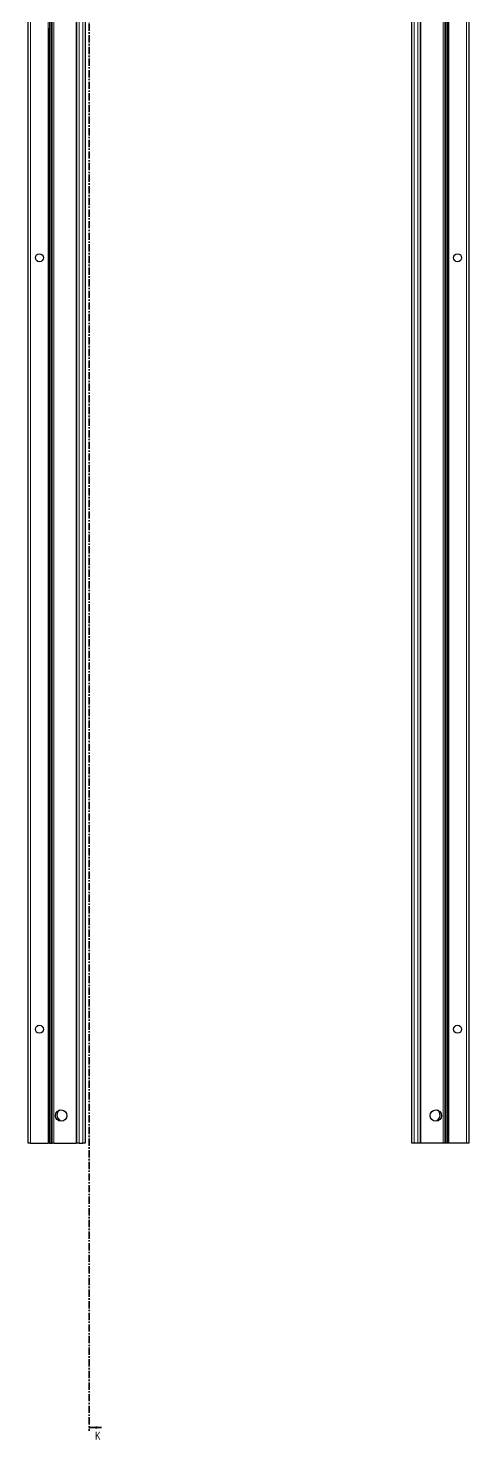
# Model space of a CAD drawing. Header units: millimetres. Extents: x -250 to 5625, y -1647 to 1592.
# Drawn here: x 2080 to 2465, y -1266 to -31 of the extents above; entities that cross this region are included whole.
import ezdxf

# ---------------------------------------------------------------- set-up
doc = ezdxf.new("R2010")
doc.units = ezdxf.units.MM
doc.linetypes.add('CENTER', pattern=[10.16, 6.35, -1.27, 1.27, -1.27])
doc.styles.add('SLDTEXTSTYLE0', font='TXT', dxfattribs={"width": 0.75})

msp = doc.modelspace()

# ---------------------------------------------------------------- linework, layer by layer
at = {"color": 7, "linetype": 'CENTER', "lineweight": 35}
msp.add_line((2133.49, 1344.64), (2133.49, -1258.12), dxfattribs=at)
at = {"color": 7, "linetype": 'Continuous', "lineweight": 25}
for p, q in [((2080.06, -1006.24), (2080.06, 1092.76)), ((2099.85, 1092.76), (2099.85, -1006.24)), ((2099.88, 1092.76), (2099.88, -1006.24)), ((2122.56, -1006.24), (2122.56, 1092.76)), ((2129.76, 1092.76), (2129.76, -1006.24)), ((2415.76, -1006.24), (2415.76, 1092.76)), ((2422.96, 1092.76), (2422.96, -1006.24)), ((2445.63, -1006.24), (2445.63, 1092.76)), ((2445.66, -1006.24), (2445.66, 1092.76)), ((2465.46, 1092.76), (2465.46, -1006.24)), ((2447.46, 17.51), (2447.46, -30.99)), ((2098.12, -31.1), (2098.06, -30.99)), ((2098.06, -30.99), (2098.06, -32.49)), ((2098.06, -32.49), (2098.12, -32.39)), ((2098.06, -80.99), (2098.06, -32.49)), ((2098.12, -32.39), (2098.12, -31.1)), ((2447.46, -30.99), (2447.39, -31.1)), ((2447.39, -31.1), (2447.39, -32.39)), ((2447.39, -32.39), (2447.46, -32.49)), ((2447.46, -32.49), (2447.46, -30.99)), ((2447.46, -32.49), (2447.46, -80.99)), ((2098.12, -81.1), (2098.06, -80.99)), ((2098.06, -80.99), (2098.06, -82.49)), ((2098.06, -82.49), (2098.12, -82.39)), ((2098.06, -130.99), (2098.06, -82.49)), ((2098.12, -82.39), (2098.12, -81.1)), ((2447.46, -80.99), (2447.39, -81.1)), ((2447.39, -81.1), (2447.39, -82.39)), ((2447.39, -82.39), (2447.46, -82.49)), ((2447.46, -82.49), (2447.46, -80.99)), ((2447.46, -82.49), (2447.46, -130.99)), ((2098.12, -131.1), (2098.06, -130.99)), ((2098.06, -130.99), (2098.06, -132.49)), ((2098.06, -132.49), (2098.12, -132.39)), ((2098.06, -180.99), (2098.06, -132.49)), ((2098.12, -132.39), (2098.12, -131.1)), ((2447.46, -130.99), (2447.39, -131.1)), ((2447.39, -131.1), (2447.39, -132.39)), ((2447.39, -132.39), (2447.46, -132.49)), ((2447.46, -132.49), (2447.46, -130.99)), ((2447.46, -132.49), (2447.46, -180.99)), ((2098.12, -181.1), (2098.06, -180.99)), ((2098.06, -180.99), (2098.06, -182.49)), ((2098.06, -182.49), (2098.12, -182.39)), ((2098.06, -230.99), (2098.06, -182.49)), ((2098.12, -182.39), (2098.12, -181.1)), ((2447.46, -180.99), (2447.39, -181.1)), ((2447.39, -181.1), (2447.39, -182.39)), ((2447.39, -182.39), (2447.46, -182.49)), ((2447.46, -182.49), (2447.46, -180.99)), ((2447.46, -182.49), (2447.46, -230.99)), ((2098.12, -231.1), (2098.06, -230.99)), ((2098.06, -230.99), (2098.06, -232.49)), ((2098.06, -232.49), (2098.12, -232.39)), ((2098.06, -280.99), (2098.06, -232.49)), ((2098.12, -232.39), (2098.12, -231.1)), ((2447.46, -230.99), (2447.39, -231.1)), ((2447.39, -231.1), (2447.39, -232.39)), ((2447.39, -232.39), (2447.46, -232.49)), ((2447.46, -232.49), (2447.46, -230.99)), ((2447.46, -232.49), (2447.46, -280.99)), ((2098.12, -281.1), (2098.06, -280.99)), ((2098.06, -280.99), (2098.06, -282.49)), ((2098.06, -282.49), (2098.12, -282.39)), ((2098.06, -330.99), (2098.06, -282.49)), ((2098.12, -282.39), (2098.12, -281.1)), ((2447.46, -280.99), (2447.39, -281.1)), ((2447.39, -281.1), (2447.39, -282.39)), ((2447.39, -282.39), (2447.46, -282.49)), ((2447.46, -282.49), (2447.46, -280.99)), ((2447.46, -282.49), (2447.46, -330.99)), ((2098.12, -331.1), (2098.06, -330.99)), ((2098.06, -330.99), (2098.06, -332.49)), ((2098.06, -332.49), (2098.12, -332.39)), ((2098.06, -380.99), (2098.06, -332.49)), ((2098.12, -332.39), (2098.12, -331.1)), ((2447.46, -330.99), (2447.39, -331.1)), ((2447.39, -331.1), (2447.39, -332.39)), ((2447.39, -332.39), (2447.46, -332.49)), ((2447.46, -332.49), (2447.46, -330.99)), ((2447.46, -332.49), (2447.46, -380.99)), ((2098.12, -381.1), (2098.06, -380.99)), ((2098.06, -380.99), (2098.06, -382.49)), ((2098.06, -382.49), (2098.12, -382.39)), ((2098.06, -430.99), (2098.06, -382.49)), ((2098.12, -382.39), (2098.12, -381.1)), ((2447.46, -380.99), (2447.39, -381.1)), ((2447.39, -381.1), (2447.39, -382.39)), ((2447.39, -382.39), (2447.46, -382.49)), ((2447.46, -382.49), (2447.46, -380.99)), ((2447.46, -382.49), (2447.46, -430.99)), ((2098.12, -431.1), (2098.06, -430.99)), ((2098.06, -430.99), (2098.06, -432.49)), ((2098.12, -432.39), (2098.12, -431.1)), ((2447.46, -430.99), (2447.39, -431.1)), ((2447.39, -431.1), (2447.39, -432.39)), ((2447.46, -432.49), (2447.46, -430.99)), ((2098.06, -432.49), (2098.12, -432.39)), ((2098.06, -480.99), (2098.06, -432.49)), ((2447.39, -432.39), (2447.46, -432.49)), ((2447.46, -432.49), (2447.46, -480.99)), ((2098.12, -481.1), (2098.06, -480.99)), ((2098.06, -480.99), (2098.06, -482.49)), ((2098.12, -482.39), (2098.12, -481.1)), ((2447.46, -480.99), (2447.39, -481.1)), ((2447.39, -481.1), (2447.39, -482.39)), ((2447.46, -482.49), (2447.46, -480.99)), ((2098.06, -482.49), (2098.12, -482.39)), ((2098.06, -530.99), (2098.06, -482.49)), ((2447.39, -482.39), (2447.46, -482.49)), ((2447.46, -482.49), (2447.46, -530.99)), ((2098.12, -531.1), (2098.06, -530.99)), ((2098.06, -530.99), (2098.06, -532.49)), ((2098.06, -532.49), (2098.12, -532.39)), ((2098.06, -580.99), (2098.06, -532.49)), ((2098.12, -532.39), (2098.12, -531.1)), ((2447.46, -530.99), (2447.39, -531.1)), ((2447.39, -531.1), (2447.39, -532.39)), ((2447.39, -532.39), (2447.46, -532.49)), ((2447.46, -532.49), (2447.46, -530.99)), ((2447.46, -532.49), (2447.46, -580.99)), ((2098.12, -581.1), (2098.06, -580.99)), ((2098.06, -580.99), (2098.06, -582.49)), ((2098.06, -582.49), (2098.12, -582.39)), ((2098.06, -630.99), (2098.06, -582.49)), ((2098.12, -582.39), (2098.12, -581.1)), ((2447.46, -580.99), (2447.39, -581.1)), ((2447.39, -581.1), (2447.39, -582.39)), ((2447.39, -582.39), (2447.46, -582.49)), ((2447.46, -582.49), (2447.46, -580.99)), ((2447.46, -582.49), (2447.46, -630.99)), ((2098.12, -631.1), (2098.06, -630.99)), ((2098.06, -630.99), (2098.06, -632.49)), ((2098.06, -632.49), (2098.12, -632.39)), ((2098.06, -680.99), (2098.06, -632.49)), ((2098.12, -632.39), (2098.12, -631.1)), ((2447.46, -630.99), (2447.39, -631.1)), ((2447.39, -631.1), (2447.39, -632.39)), ((2447.39, -632.39), (2447.46, -632.49)), ((2447.46, -632.49), (2447.46, -630.99)), ((2447.46, -632.49), (2447.46, -680.99)), ((2098.12, -681.1), (2098.06, -680.99)), ((2098.06, -680.99), (2098.06, -682.49)), ((2098.06, -682.49), (2098.12, -682.39)), ((2098.06, -730.99), (2098.06, -682.49)), ((2098.12, -682.39), (2098.12, -681.1)), ((2447.46, -680.99), (2447.39, -681.1)), ((2447.39, -681.1), (2447.39, -682.39)), ((2447.39, -682.39), (2447.46, -682.49)), ((2447.46, -682.49), (2447.46, -680.99)), ((2447.46, -682.49), (2447.46, -730.99)), ((2098.12, -731.1), (2098.06, -730.99)), ((2098.06, -730.99), (2098.06, -732.49)), ((2098.06, -732.49), (2098.12, -732.39)), ((2098.06, -780.99), (2098.06, -732.49)), ((2098.12, -732.39), (2098.12, -731.1)), ((2447.46, -730.99), (2447.39, -731.1)), ((2447.39, -731.1), (2447.39, -732.39)), ((2447.39, -732.39), (2447.46, -732.49)), ((2447.46, -732.49), (2447.46, -730.99)), ((2447.46, -732.49), (2447.46, -780.99)), ((2098.12, -781.1), (2098.06, -780.99)), ((2098.06, -780.99), (2098.06, -782.49)), ((2098.06, -782.49), (2098.12, -782.39)), ((2098.06, -830.99), (2098.06, -782.49)), ((2098.12, -782.39), (2098.12, -781.1)), ((2447.46, -780.99), (2447.39, -781.1)), ((2447.39, -781.1), (2447.39, -782.39)), ((2447.39, -782.39), (2447.46, -782.49)), ((2447.46, -782.49), (2447.46, -780.99)), ((2447.46, -782.49), (2447.46, -830.99)), ((2098.12, -831.1), (2098.06, -830.99)), ((2098.06, -830.99), (2098.06, -832.49)), ((2098.06, -832.49), (2098.12, -832.39)), ((2098.06, -880.99), (2098.06, -832.49)), ((2098.12, -832.39), (2098.12, -831.1)), ((2447.46, -830.99), (2447.39, -831.1)), ((2447.39, -831.1), (2447.39, -832.39)), ((2447.39, -832.39), (2447.46, -832.49)), ((2447.46, -832.49), (2447.46, -830.99)), ((2447.46, -832.49), (2447.46, -880.99)), ((2098.12, -881.1), (2098.06, -880.99)), ((2098.06, -880.99), (2098.06, -882.49)), ((2098.06, -882.49), (2098.12, -882.39)), ((2098.06, -930.99), (2098.06, -882.49)), ((2098.12, -882.39), (2098.12, -881.1)), ((2447.46, -880.99), (2447.39, -881.1)), ((2447.39, -881.1), (2447.39, -882.39)), ((2447.39, -882.39), (2447.46, -882.49)), ((2447.46, -882.49), (2447.46, -880.99)), ((2447.46, -882.49), (2447.46, -930.99)), ((2098.12, -931.1), (2098.06, -930.99)), ((2098.06, -930.99), (2098.06, -932.49)), ((2098.06, -932.49), (2098.12, -932.39)), ((2098.06, -980.99), (2098.06, -932.49)), ((2098.12, -932.39), (2098.12, -931.1)), ((2447.46, -930.99), (2447.39, -931.1)), ((2447.39, -931.1), (2447.39, -932.39)), ((2447.39, -932.39), (2447.46, -932.49)), ((2447.46, -932.49), (2447.46, -930.99)), ((2447.46, -932.49), (2447.46, -980.99)), ((2098.12, -981.1), (2098.06, -980.99)), ((2098.06, -980.99), (2098.06, -982.49)), ((2098.06, -982.49), (2098.12, -982.39)), ((2098.06, -1006.24), (2098.06, -982.49)), ((2098.12, -982.39), (2098.12, -981.1)), ((2108.11, -987.18), (2108.11, -986.77)), ((2437.41, -986.77), (2437.41, -987.18)), ((2447.46, -980.99), (2447.39, -981.1)), ((2447.39, -981.1), (2447.39, -982.39)), ((2447.39, -982.39), (2447.46, -982.49)), ((2447.46, -982.49), (2447.46, -980.99)), ((2447.46, -982.49), (2447.46, -1006.24)), ((2082.06, -1006.24), (2080.06, -1006.24)), ((2082.06, -1006.24), (2097.41, -1006.24)), ((2098.06, -1006.24), (2097.41, -1006.24)), ((2098.64, -1006.24), (2098.06, -1006.24)), ((2098.64, -1006.24), (2099.85, -1006.24)), ((2099.85, -1006.24), (2099.88, -1006.24)), ((2099.88, -1006.24), (2101.09, -1006.24)), ((2102.5, -1006.24), (2101.09, -1006.24)), ((2102.5, -1006.24), (2121.91, -1006.24)), ((2122.56, -1006.24), (2121.91, -1006.24)), ((2124.56, -1006.24), (2122.56, -1006.24)), ((2124.56, -1006.24), (2127.76, -1006.24)), ((2129.76, -1006.24), (2127.76, -1006.24)), ((2417.76, -1006.24), (2415.76, -1006.24)), ((2420.96, -1006.24), (2417.76, -1006.24)), ((2422.96, -1006.24), (2420.96, -1006.24)), ((2423.61, -1006.24), (2422.96, -1006.24)), ((2443.01, -1006.24), (2423.61, -1006.24)), ((2444.42, -1006.24), (2443.01, -1006.24)), ((2445.63, -1006.24), (2444.42, -1006.24)), ((2445.66, -1006.24), (2445.63, -1006.24)), ((2446.87, -1006.24), (2445.66, -1006.24)), ((2447.46, -1006.24), (2446.87, -1006.24)), ((2448.11, -1006.24), (2447.46, -1006.24)), ((2463.46, -1006.24), (2448.11, -1006.24)), ((2465.46, -1006.24), (2463.46, -1006.24))]:
    msp.add_line(p, q, dxfattribs=at)
at = {"color": 8, "linetype": 'Continuous', "lineweight": 18}
for p, q in [((2082.06, 1092.76), (2082.06, -1006.24)), ((2097.41, -1006.24), (2097.41, 1092.76)), ((2098.64, 1092.76), (2098.64, -1006.24)), ((2101.09, -1006.24), (2101.09, 1092.76)), ((2102.5, 1092.76), (2102.5, -1006.24)), ((2121.91, -1006.24), (2121.91, 1092.76)), ((2124.56, 1092.76), (2124.56, -1006.24)), ((2127.76, -1006.24), (2127.76, 1092.76)), ((2417.76, 1092.76), (2417.76, -1006.24)), ((2420.96, -1006.24), (2420.96, 1092.76)), ((2423.61, 1092.76), (2423.61, -1006.24)), ((2443.01, -1006.24), (2443.01, 1092.76)), ((2444.42, 1092.76), (2444.42, -1006.24)), ((2446.87, -1006.24), (2446.87, 1092.76)), ((2448.11, 1092.76), (2448.11, -1006.24)), ((2463.46, -1006.24), (2463.46, 1092.76))]:
    msp.add_line(p, q, dxfattribs=at)
at = {"color": 7, "linetype": 'Continuous', "lineweight": 35}
msp.add_line((2144.13, -1255.12), (2133.49, -1255.12), dxfattribs=at)
at = {"color": 7, "linetype": 'Continuous', "lineweight": 25}
for centre, radius in [((2089.91, -231.74), 3.5), ((2455.61, -231.74), 3.5), ((2089.91, -906.74), 3.5), ((2455.61, -906.74), 3.5), ((2108.91, -982.24), 5), ((2436.61, -982.24), 5)]:
    msp.add_circle(centre, radius, dxfattribs=at)
for centre, radius, start, end in [((2110.41, -981.74), 5.25, 126.18914, 240.85926), ((2107.61, -986.77), 0.5, 0, 60.85926), ((2437.91, -986.77), 0.5, 119.14074, 180), ((2435.11, -981.74), 5.25, 299.14074, 53.81087)]:
    msp.add_arc(centre, radius, start, end, dxfattribs=at)
at = {"color": 7, "linetype": 'Continuous', "lineweight": 35}
msp.add_solid([(2133.49, -1255.12), (2140.49, -1256.24), (2140.49, -1254)], dxfattribs=at)

# ---------------------------------------------------------------- texts
at = {"color": 7, "linetype": 'Continuous', "insert": (2138.62, -1258.82), "char_height": 7, "attachment_point": 1, "style": 'SLDTEXTSTYLE0'}
msp.add_mtext('K', dxfattribs=at)

doc.saveas('drawing.dxf')
